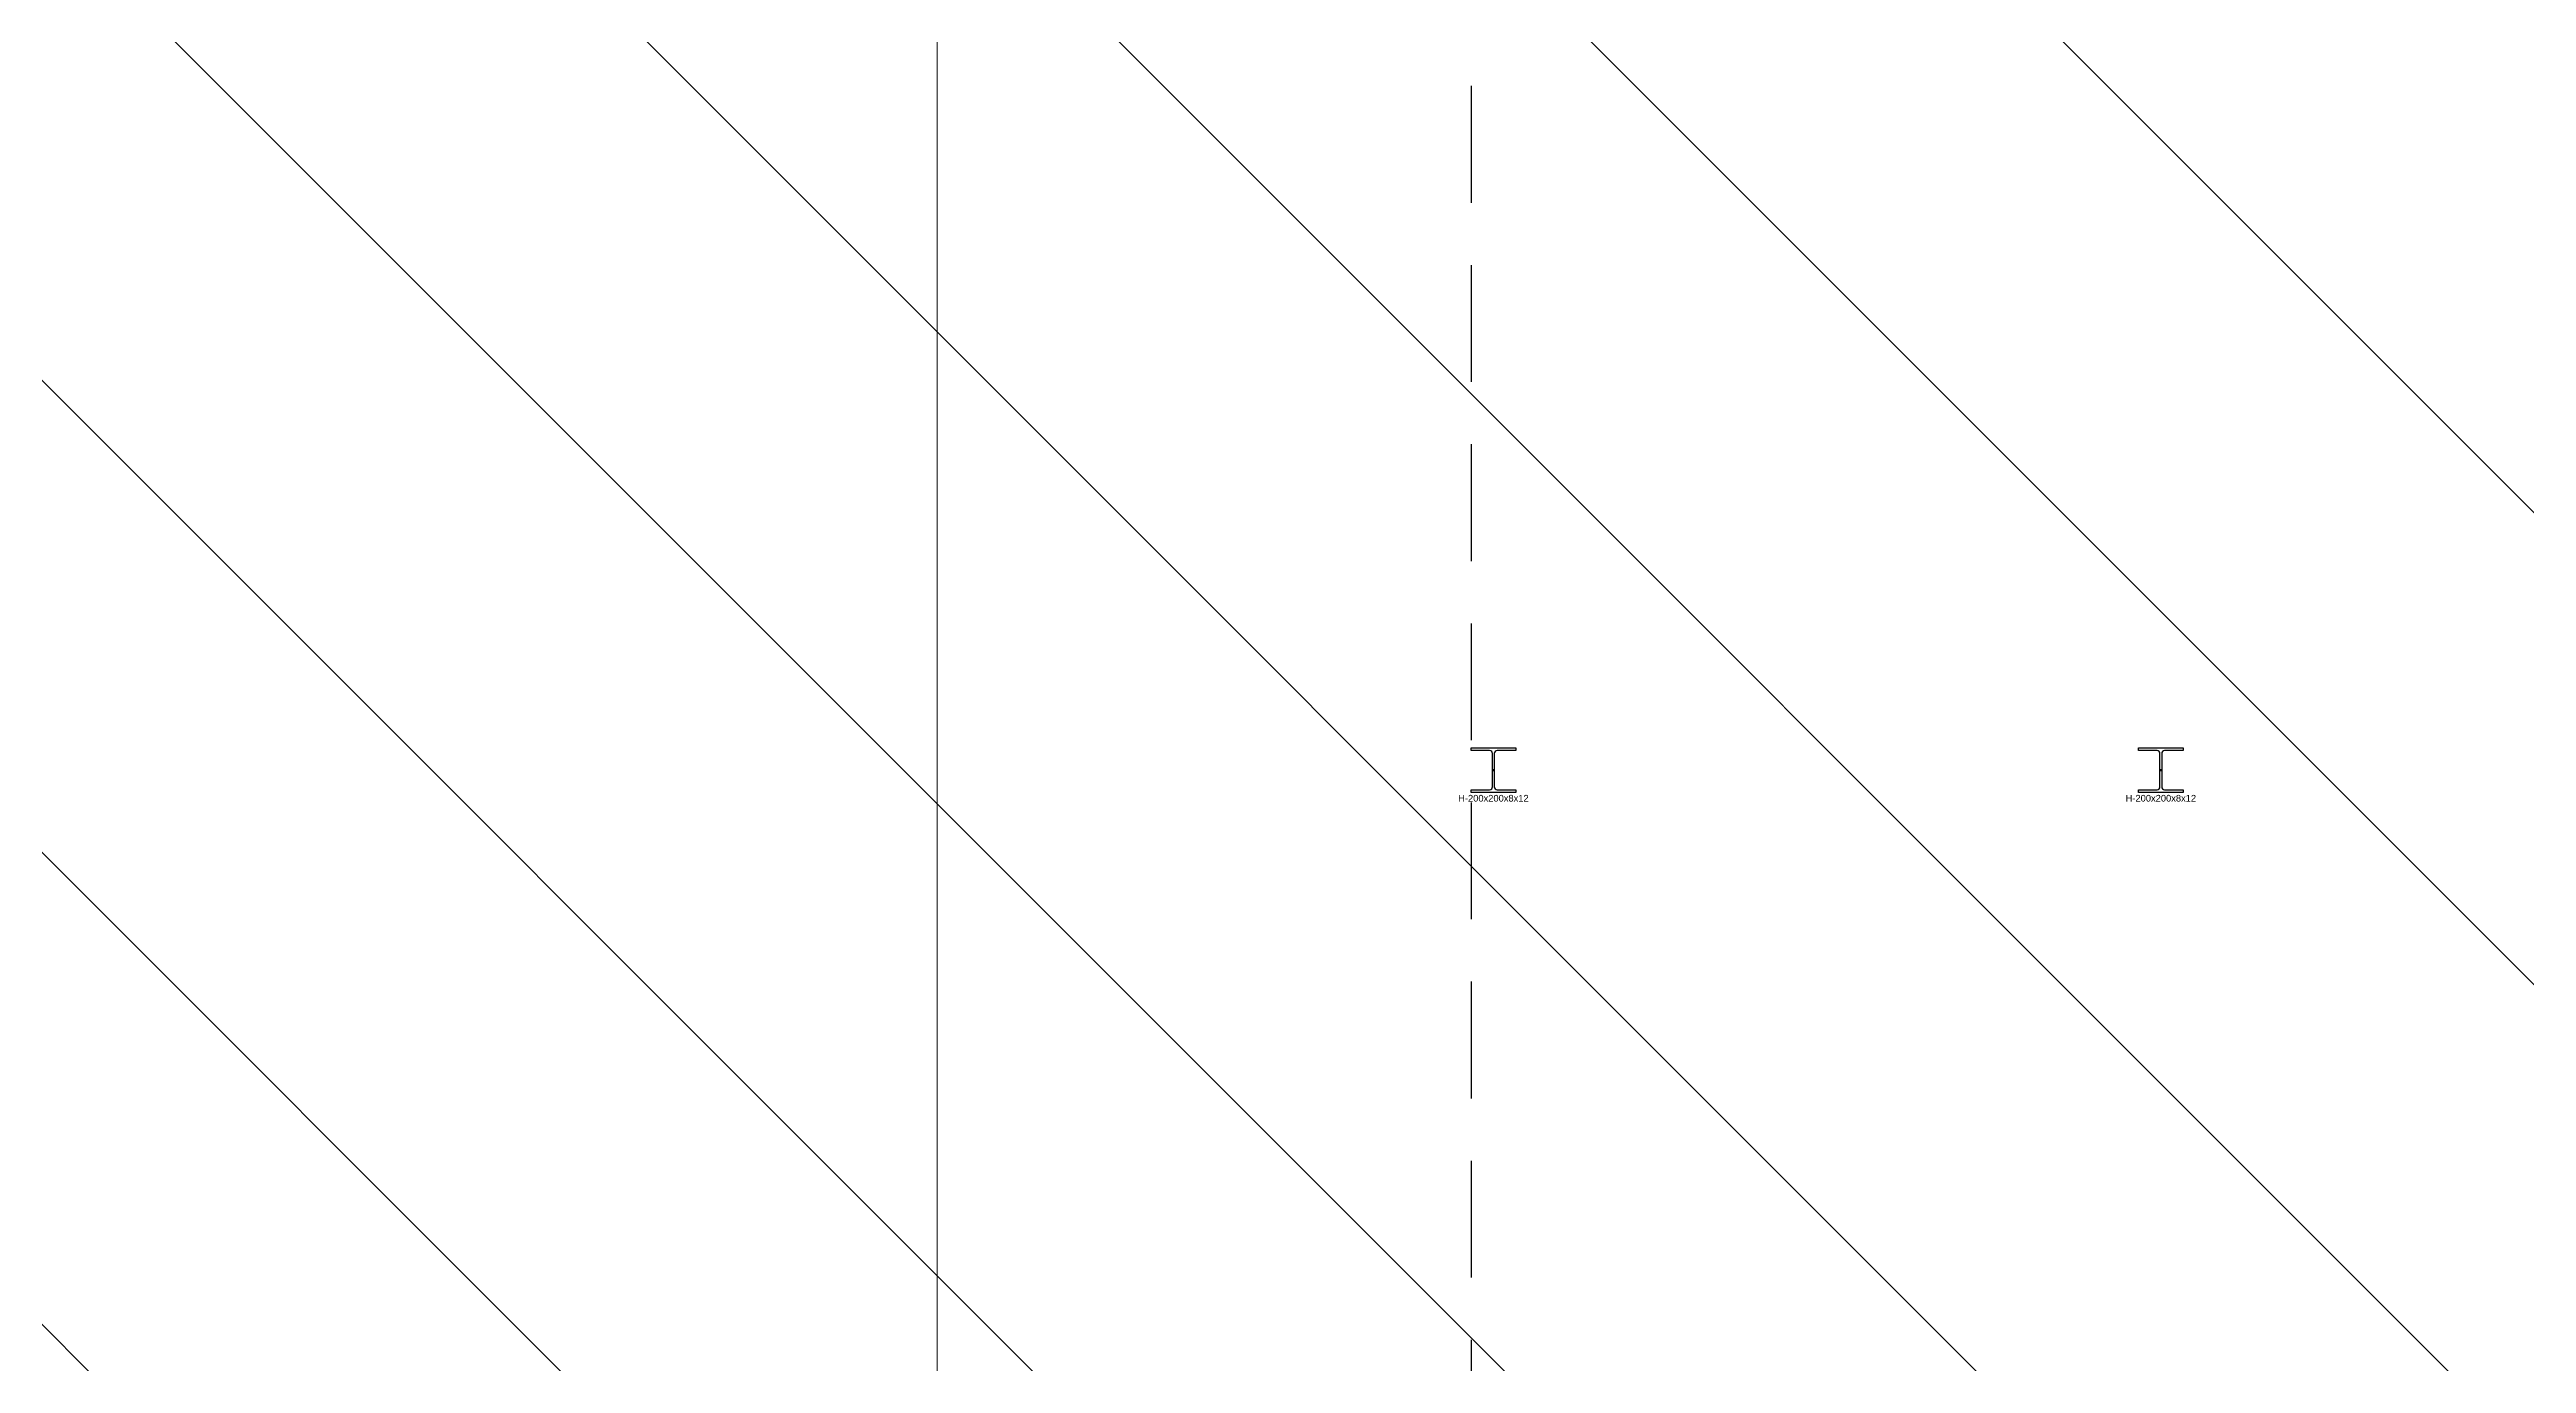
# Model space of a CAD drawing. Header units: millimetres. Extents: x -17369 to 294000, y -718917 to 220315.
# Drawn here: x 203440 to 214573, y -254491 to -248586 of the extents above; entities that cross this region are included whole.
import ezdxf
from ezdxf.enums import TextEntityAlignment as Align

# ---------------------------------------------------------------- set-up
doc = ezdxf.new("R2010")
doc.units = ezdxf.units.MM
doc.header["$LTSCALE"] = 350
for name, pattern in [('H12', [3, 2, -1]), ('HID', [2.3, 1.5, -0.8]), ('X-200-S-COL$0$CEN', [62, 60, -1, 0, -1])]:
    doc.linetypes.add(name, pattern=pattern)
for name, color, linetype in [('0-THK300 RC SFRC SLAB영역', 2, 'H12'), ('A-ELE7', 7, 'Continuous'), ('H-Col', 2, 'Continuous'), ('X-200-S-COL$0$Cen', 1, 'X-200-S-COL$0$CEN')]:
    doc.layers.add(name, color=color, linetype=linetype)
doc.layers.add('A-ANPLT', color=171, linetype='Continuous', plot=False)
doc.styles.add('Arial', font='arial.ttf')

# ---------------------------------------------------------------- blocks, each defined once
blk = doc.blocks.new('H-200x200x8x12')
at = {"layer": 'A-ANPLT'}
for p, q in [((-5, 0), (5, 0)), ((0, 5), (0, -5))]:
    blk.add_line(p, q, dxfattribs=at)
at = {"layer": 'H-Col'}
blk.add_lwpolyline([(100, -100), (-100, -100), (-100, -88), (-17, -88, 0.414214), (-4, -75), (-4, 75, 0.414214), (-17, 88), (-100, 88), (-100, 100), (100, 100), (100, 88), (17, 88, 0.414214), (4, 75), (4, -75, 0.414214), (17, -88), (100, -88)], format="xyb", close=True, dxfattribs=at)
at = {"layer": 'A-ANPLT', "style": 'Arial'}
blk.add_text('H-200x200x8x12', height=30, dxfattribs=at).set_placement((0, -111), align=Align.TOP_CENTER)

msp = doc.modelspace()

# ---------------------------------------------------------------- hatches: boundary and pattern name
at = {"layer": '0-THK300 RC SFRC SLAB영역'}
h = msp.add_hatch(dxfattribs=at)
h.set_pattern_fill('_USER', color=256, scale=1500, angle=135, pattern_type=0)
h.set_pattern_definition([(135, (0, 0), (-1060.66, -1060.66), [])])
h.paths.add_polyline_path([(59750, -226069.8), (111150, -226069.8), (111150, -236274.8), (112250, -236274.8), (112250, -236074.8), (117200, -236074.8), (117200, -236274.8), (118300, -236274.8), (118300, -231889.8), (115490, -231889.8), (115490, -230494.8), (118300, -230494.8), (118300, -226069.8), (121120, -226069.8), (121120, -214619.8), (135680, -214619.8), (135680, -226349.8), (207430, -226349.8), (207430, -244449.8), (222230, -244449.8), (222230, -255699.8), (207430, -255699.8), (207430, -260249.8), (141350, -260249.8), (141350, -275939.8), (141435, -275939.8), (141435, -279709.8), (140835, -279709.8), (140835, -288239.8), (141045.3, -288239.8), (141348.7, -288543.2), (141348.5, -298249.8), (66850, -298249.8), (66850, -290949.8), (75300, -290949.8), (75300, -288049.8), (76900, -288049.8), (76900, -275049.8), (75300, -275049.8), (75300, -272449.8), (76900, -272449.8), (76900, -256449.8), (81680, -256449.8), (81680, -255849.8), (87250, -255849.8), (87250, -251049.8), (135150, -251049.8), (135150, -246149.8), (123704, -246149.8), (123500, -245945.8), (123500, -245149.8), (119400, -245149.8), (119400, -246149.8), (86872, -246149.8), (75350, -246149.8), (75350, -244299.8), (66850, -244299.8), (66850, -244649.8), (65650, -244649.8), (59750, -244649.8)])
h.paths.add_polyline_path([(118650, -272244.8), (118650, -291444.8), (126800, -291444.8), (126800, -290844.8), (132650, -290844.8), (132650, -286544.8), (130950, -286544.8), (130950, -278344.8), (132650, -278344.8), (132650, -272844.8), (126800, -272844.8), (126800, -272244.8)], flags=16)
h.paths.add_polyline_path([(101600, -227254.8), (101600, -235954.8), (107300, -235954.8), (107300, -227254.8)], flags=16)

# ---------------------------------------------------------------- linework, layer by layer
at = {"layer": 'A-ELE7', "color": 8, "linetype": 'HID'}
msp.add_lwpolyline([(209830, -255424.8), (222030, -255424.8), (222030, -244724.8), (209830, -244724.8)], close=True, dxfattribs=at)
at = {"layer": 'X-200-S-COL$0$Cen', "lineweight": 0}
msp.add_line((207430, -203049.8), (207430, -349399.8), dxfattribs=at)

# ---------------------------------------------------------------- block references
at = {"layer": 'H-Col'}
for p in [(209930, -251824.8), (212930, -251824.8)]:
    msp.add_blockref('H-200x200x8x12', p, dxfattribs=at)

doc.saveas('drawing.dxf')
